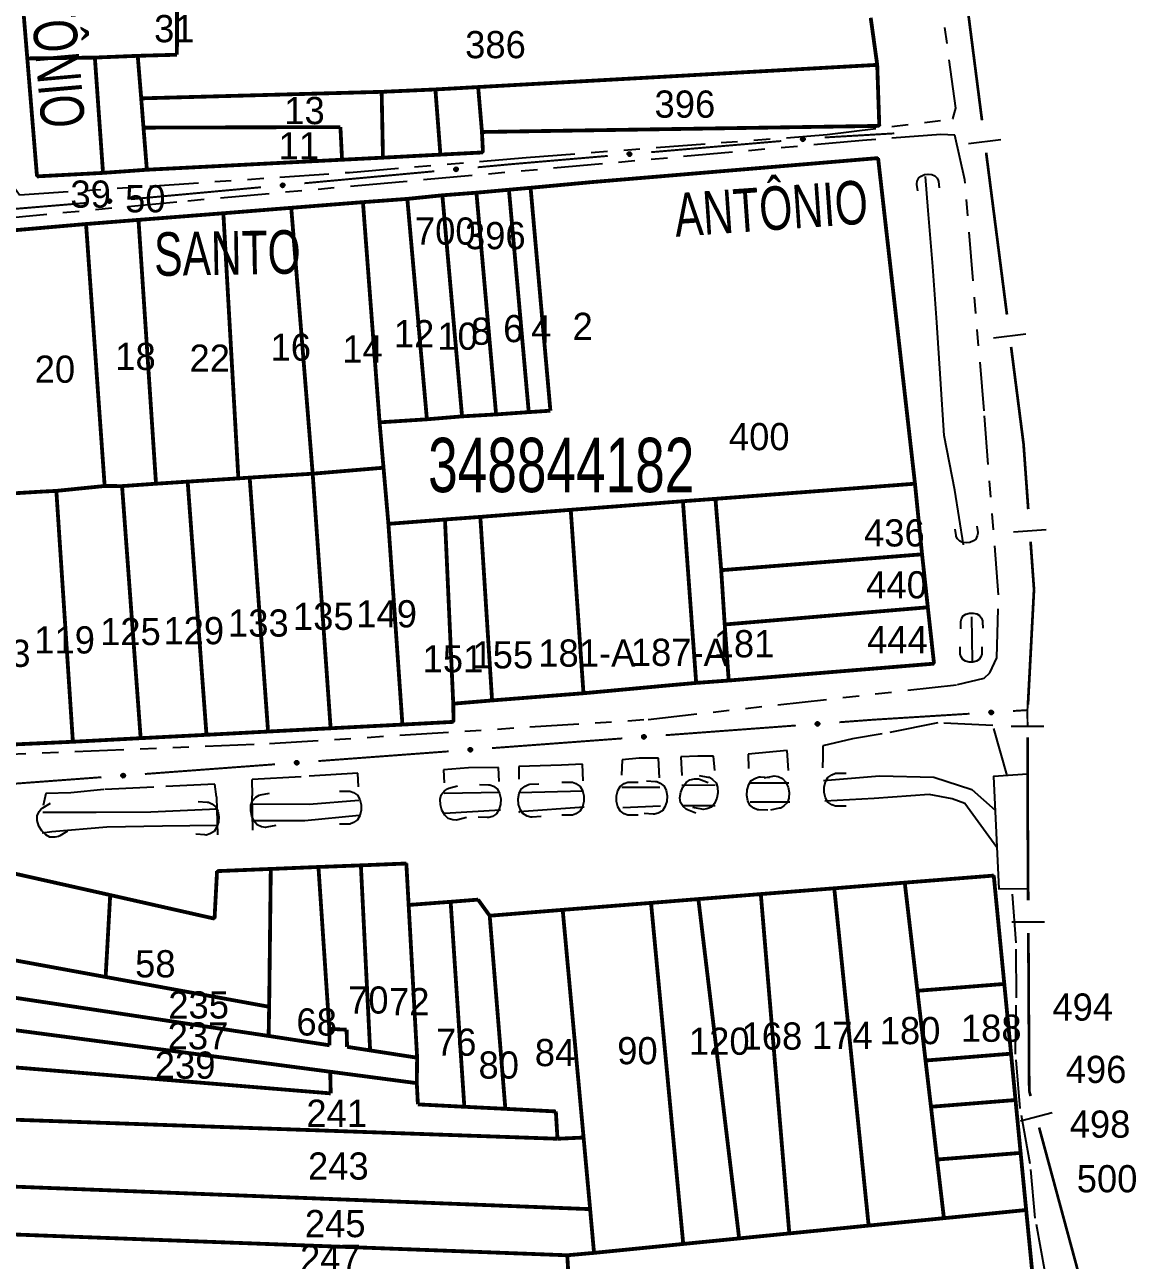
# Model space of a CAD drawing. Extents: x 202481 to 204056, y 4838981 to 4840330.
# Drawn here: x 203942.7 to 204045.8, y 4839398.9 to 4839512.5 of the extents above; entities that cross this region are included whole.
import ezdxf
from ezdxf.enums import TextEntityAlignment as Align

# ---------------------------------------------------------------- set-up
doc = ezdxf.new("R2010")
doc.units = 0
doc.header["$LTSCALE"] = 1.5
doc.header["$MEASUREMENT"] = 0
doc.linetypes.add('TRACO_05', pattern=[11, 7, -1, 0.5, -1, 0.5, -1])
doc.linetypes.add('TRACO_25', pattern=[8, 3, -1, 1, -1, 1, -1])
for name, color, linetype in [('CD_MALHA_LOTES', 7, 'CONTINUOUS'), ('CD_TXT_QUADRA', 7, 'CONTINUOUS'), ('HD-CURSO-PERENE', 170, 'CONTINUOUS'), ('HD-VALAS-DRENOS', 170, 'CONTINUOUS'), ('LM-LIM-SETORES-BAIRROS', 250, 'CONTINUOUS'), ('RU-QUADRA', 210, 'CONTINUOUS'), ('SV-BUEIRO-VALA', 7, 'CONTINUOUS'), ('SV-EIXO-RUA-N-PAV', 6, 'CONTINUOUS'), ('SV-EIXO-RUA-PAV', 20, 'CONTINUOUS'), ('SV-PONTE-BUEIRO', 251, 'CONTINUOUS'), ('SV-RUA-NAO-PAV', 7, 'CONTINUOUS'), ('SV-TXT-RUA-N-PAV', 7, 'CONTINUOUS'), ('Th_NmrPort', 1, 'CONTINUOUS')]:
    doc.layers.add(name, color=color, linetype=linetype)
doc.styles.add('ARIAL', font='ARIAL.SHX')

# ---------------------------------------------------------------- blocks, each defined once
blk = doc.blocks.new('COD119', base_point=(203350.85, 4840079.89))
at = {"layer": 'SV-PONTE-BUEIRO'}
blk.add_lwpolyline([(203349.34, 4840077.89), (203349.34, 4840078.723333), (203349.34, 4840078.848333), (203349.465833, 4840079.181667), (203349.7175, 4840079.556667), (203350.095, 4840079.765), (203350.598333, 4840079.89), (203351.101667, 4840079.89), (203351.605, 4840079.765), (203351.9825, 4840079.556667), (203352.234167, 4840079.181667), (203352.36, 4840078.848333), (203352.36, 4840078.723333), (203352.36, 4840077.89)], dxfattribs=at)
blk = doc.blocks.new('COD120', base_point=(204029.71, 4839453.89))
at = {"layer": 'SV-BUEIRO-VALA'}
blk.add_lwpolyline([(204028.71, 4839452.49), (204028.71, 4839453.073333), (204028.71, 4839453.160833), (204028.793333, 4839453.394167), (204028.96, 4839453.656667), (204029.21, 4839453.8025), (204029.543333, 4839453.89), (204029.876667, 4839453.89), (204030.21, 4839453.8025), (204030.46, 4839453.656667), (204030.626667, 4839453.394167), (204030.71, 4839453.160833), (204030.71, 4839453.073333), (204030.71, 4839452.49)], dxfattribs=at)

msp = doc.modelspace()

# ---------------------------------------------------------------- linework, layer by layer
at = {"layer": 'CD_MALHA_LOTES', "linetype": 'Continuous', "const_width": 0.35, "flags": 128}
for points in [[(203956.72, 4839509.72), (203956.74, 4839514.98)], [(203942.97, 4839509.38), (203942.56, 4839514.38)], [(204020.49, 4839513.12), (204021.09, 4839508.79)], [(203942.97, 4839509.38), (203949.18, 4839509.46)], [(203943.86, 4839498.54), (203942.97, 4839509.38)], [(203949.18, 4839509.46), (203953.12, 4839509.62)], [(203949.93, 4839498.86), (203949.18, 4839509.46)], [(203953.12, 4839509.62), (203956.72, 4839509.72)], [(203953.44, 4839505.71), (203953.12, 4839509.62)], [(203984.41, 4839506.75), (204021.09, 4839508.79)], [(204021.09, 4839508.79), (204021.28, 4839503.18)], [(203975.54, 4839506.31), (203980.48, 4839506.53)], [(203980.48, 4839506.53), (203984.41, 4839506.75)], [(203980.94, 4839500.54), (203980.48, 4839506.53)], [(203984.76, 4839502.62), (203984.41, 4839506.75)], [(203953.44, 4839505.71), (203975.54, 4839506.31)], [(203953.65, 4839503.02), (203953.44, 4839505.71)], [(203975.66, 4839500.26), (203975.54, 4839506.31)], [(203953.65, 4839503.02), (203971.75, 4839503.07)], [(203971.75, 4839503.07), (203971.9, 4839500.07)], [(204021.28, 4839503.18), (203984.76, 4839502.62)], [(203953.96, 4839499.15), (203953.65, 4839503.02)], [(203984.76, 4839502.62), (203984.85, 4839500.74)], [(203971.9, 4839500.07), (203953.96, 4839499.15)], [(203975.66, 4839500.26), (203971.9, 4839500.07)], [(203980.94, 4839500.54), (203975.66, 4839500.26)], [(203984.85, 4839500.74), (203980.94, 4839500.54)], [(203994.82, 4839498.01), (204021.17, 4839500.22)], [(204021.17, 4839500.22), (204024.56, 4839470.29)], [(203949.93, 4839498.86), (203943.86, 4839498.54)], [(203953.96, 4839499.15), (203949.93, 4839498.86)], [(203987.24, 4839497.31), (203989.23, 4839497.49)], [(203989.23, 4839497.49), (203994.82, 4839498.01)], [(203989.23, 4839497.49), (203991.05, 4839477)], [(203973.82, 4839496.17), (203977.9, 4839496.47)], [(203977.9, 4839496.47), (203981.12, 4839496.8)], [(203979.7, 4839476.21), (203977.9, 4839496.47)], [(203981.12, 4839496.8), (203984.25, 4839497.04)], [(203982.93, 4839476.48), (203981.12, 4839496.8)], [(203984.25, 4839497.04), (203987.24, 4839497.31)], [(203986.06, 4839476.66), (203984.25, 4839497.04)], [(203989.06, 4839476.87), (203987.24, 4839497.31)], [(203953.19, 4839494.54), (203960.99, 4839495.15)], [(203960.99, 4839495.15), (203967.23, 4839495.65)], [(203962.37, 4839470.78), (203960.99, 4839495.15)], [(203967.23, 4839495.65), (203973.82, 4839496.17)], [(203969.2, 4839471.21), (203967.23, 4839495.65)], [(203975.35, 4839475.93), (203973.82, 4839496.17)], [(203937.23, 4839493.19), (203948.37, 4839494.16)], [(203948.37, 4839494.16), (203953.19, 4839494.54)], [(203950.08, 4839470.08), (203948.37, 4839494.16)], [(203954.8, 4839470.29), (203953.19, 4839494.54)], [(203991.05, 4839477), (203989.06, 4839476.87)], [(203975.35, 4839475.93), (203979.7, 4839476.21)], [(203975.71, 4839471.76), (203975.35, 4839475.93)], [(203982.93, 4839476.48), (203979.7, 4839476.21)], [(203986.06, 4839476.66), (203982.93, 4839476.48)], [(203989.06, 4839476.87), (203986.06, 4839476.66)], [(203969.2, 4839471.21), (203975.71, 4839471.76)], [(203976.16, 4839466.6), (203975.71, 4839471.76)], [(203951.68, 4839470.07), (203954.8, 4839470.29)], [(203957.71, 4839470.48), (203954.8, 4839470.29)], [(203957.71, 4839470.48), (203962.37, 4839470.78)], [(203959.44, 4839447.21), (203957.71, 4839470.48)], [(203963.41, 4839470.85), (203962.37, 4839470.78)], [(203963.41, 4839470.85), (203969.2, 4839471.21)], [(203965.1, 4839447.51), (203963.41, 4839470.85)], [(203970.85, 4839447.81), (203969.2, 4839471.21)], [(204006.22, 4839468.9), (204024.56, 4839470.29)], [(204024.56, 4839470.29), (204025.21, 4839463.8)], [(203939.29, 4839469.26), (203944.43, 4839469.57)], [(203944.43, 4839469.57), (203945.64, 4839469.63)], [(203945.64, 4839469.63), (203950.08, 4839470.08)], [(203947.16, 4839446.57), (203945.64, 4839469.63)], [(203951.68, 4839470.07), (203950.08, 4839470.08)], [(203953.39, 4839446.9), (203951.68, 4839470.07)], [(203984.61, 4839467.24), (203992.92, 4839467.89)], [(203992.92, 4839467.89), (204000.41, 4839468.46), (204003.23, 4839468.68)], [(203994.09, 4839451.03), (203992.92, 4839467.89)], [(204003.23, 4839468.68), (204006.22, 4839468.9)], [(204004.45, 4839451.98), (204003.23, 4839468.68)], [(204006.75, 4839462.34), (204006.22, 4839468.9)], [(203976.16, 4839466.6), (203981.36, 4839467)], [(203981.36, 4839467), (203984.61, 4839467.24)], [(203982.12, 4839450.07), (203981.36, 4839467)], [(203985.69, 4839450.37), (203984.61, 4839467.24)], [(203977.45, 4839448.15), (203976.16, 4839466.6)], [(204006.75, 4839462.34), (204025.21, 4839463.8)], [(204025.21, 4839463.8), (204025.74, 4839458.93)], [(204007.07, 4839457.35), (204006.75, 4839462.34)], [(204007.07, 4839457.35), (204025.74, 4839458.93)], [(204025.74, 4839458.93), (204026.31, 4839453.75)], [(204007.44, 4839452.2), (204007.07, 4839457.35)], [(204026.31, 4839453.75), (204007.44, 4839452.2)], [(204004.45, 4839451.98), (204001.56, 4839451.72), (203994.09, 4839451.03)], [(204007.44, 4839452.2), (204004.45, 4839451.98)], [(203994.09, 4839451.03), (203985.69, 4839450.37)], [(203985.69, 4839450.37), (203982.12, 4839450.07)], [(203982.12, 4839450.07), (203982.15, 4839448.4)], [(203965.1, 4839447.51), (203959.44, 4839447.21)], [(203970.85, 4839447.81), (203965.1, 4839447.51)], [(203977.45, 4839448.15), (203970.85, 4839447.81)], [(203982.15, 4839448.4), (203977.45, 4839448.15)], [(203947.16, 4839446.57), (203941.19, 4839446.3)], [(203953.39, 4839446.9), (203947.16, 4839446.57)], [(203959.44, 4839447.21), (203953.39, 4839446.9)], [(203965.35, 4839434.88), (203969.73, 4839435.06)], [(203969.73, 4839435.06), (203973.63, 4839435.21)], [(203970.73, 4839420.18), (203969.73, 4839435.06)], [(203973.63, 4839435.21), (203977.81, 4839435.38)], [(203974.48, 4839418.2), (203973.63, 4839435.21)], [(203977.81, 4839435.38), (203978.02, 4839431.57)], [(203941.1, 4839434.61), (203950.59, 4839432.48)], [(203960.18, 4839430.31), (203960.41, 4839434.68)], [(203960.41, 4839434.68), (203965.35, 4839434.88)], [(203965.2, 4839422.21), (203965.35, 4839434.88)], [(204023.62, 4839433.62), (204031.8, 4839434.27)], [(204031.8, 4839434.27), (204032.77, 4839424.31)], [(204010.39, 4839432.57), (204017.14, 4839433.1)], [(204017.14, 4839433.1), (204023.62, 4839433.62)], [(204020.3, 4839402.1), (204017.14, 4839433.1)], [(204024.78, 4839423.68), (204023.62, 4839433.62)], [(203950.17, 4839424.95), (203950.59, 4839432.48)], [(203950.59, 4839432.48), (203960.18, 4839430.31)], [(203978.02, 4839431.57), (203981.88, 4839431.86)], [(203978.8, 4839417.53), (203978.02, 4839431.57)], [(203981.88, 4839431.86), (203984.4, 4839432.06)], [(203983.14, 4839413.02), (203981.88, 4839431.86)], [(203984.4, 4839432.06), (203985.47, 4839430.58)], [(203992.18, 4839431.12), (204000.3, 4839431.76)], [(204000.3, 4839431.76), (204004.65, 4839432.11)], [(204003.26, 4839400.41), (204000.3, 4839431.76)], [(204004.65, 4839432.11), (204010.39, 4839432.57)], [(204008.4, 4839400.92), (204004.65, 4839432.11)], [(204013.01, 4839401.38), (204010.39, 4839432.57)], [(203985.47, 4839430.58), (203992.18, 4839431.12)], [(203986.91, 4839412.83), (203985.47, 4839430.58)], [(203994.1, 4839410.19), (203992.18, 4839431.12)], [(203950.17, 4839424.95), (203939.76, 4839426.86)], [(203965.2, 4839422.21), (203950.17, 4839424.95)], [(204024.78, 4839423.68), (204032.77, 4839424.31)], [(204025.53, 4839417.27), (204024.78, 4839423.68)], [(204032.77, 4839424.31), (204033.39, 4839417.9)], [(203965.15, 4839419.53), (203939.17, 4839423.44)], [(203965.15, 4839419.53), (203965.2, 4839422.21)], [(203970.81, 4839416.24), (203938.66, 4839420.48)], [(203970.73, 4839420.18), (203970.75, 4839418.67)], [(203972.32, 4839420.1), (203970.73, 4839420.18)], [(203970.75, 4839418.67), (203965.15, 4839419.53)], [(203972.36, 4839418.53), (203972.32, 4839420.1)], [(203974.48, 4839418.2), (203972.36, 4839418.53)], [(203978.8, 4839417.53), (203974.48, 4839418.2)], [(204025.53, 4839417.27), (204033.39, 4839417.9)], [(204033.39, 4839417.9), (204033.8, 4839413.64)], [(203970.86, 4839414.25), (203938.05, 4839416.95)], [(203978.77, 4839415.19), (203978.8, 4839417.53)], [(204026.03, 4839413.02), (204025.53, 4839417.27)], [(203970.81, 4839416.24), (203970.86, 4839414.25)], [(203978.77, 4839415.19), (203970.81, 4839416.24)], [(203978.87, 4839413.24), (203978.77, 4839415.19)], [(204026.03, 4839413.02), (204033.8, 4839413.64)], [(204033.8, 4839413.64), (204034.27, 4839408.78)], [(203983.14, 4839413.02), (203978.87, 4839413.24)], [(203986.91, 4839412.83), (203983.14, 4839413.02)], [(203991.55, 4839412.59), (203986.91, 4839412.83)], [(203991.7, 4839410.08), (203991.55, 4839412.59)], [(204026.59, 4839408.17), (204026.03, 4839413.02)], [(203991.7, 4839410.08), (203937.2, 4839411.99)], [(203994.1, 4839410.19), (203991.7, 4839410.08)], [(203994.7, 4839403.61), (203994.1, 4839410.19)], [(204026.59, 4839408.17), (204034.27, 4839408.78)], [(204034.27, 4839408.78), (204034.78, 4839403.53)], [(204027.22, 4839402.78), (204026.59, 4839408.17)], [(203994.7, 4839403.61), (203936.15, 4839405.9)], [(203995.06, 4839399.59), (203994.7, 4839403.61)], [(204034.78, 4839403.53), (204027.22, 4839402.78)], [(204034.78, 4839403.53), (204035.57, 4839395.46)], [(204020.3, 4839402.1), (204013.01, 4839401.38)], [(204027.22, 4839402.78), (204020.3, 4839402.1)], [(203992.6, 4839399.37), (203935.39, 4839401.52)], [(204008.4, 4839400.92), (204003.26, 4839400.41)], [(204013.01, 4839401.38), (204008.4, 4839400.92)], [(203995.06, 4839399.59), (204003.26, 4839400.41)], [(203992.6, 4839399.37), (203995.06, 4839399.59)], [(203992.76, 4839396.66), (203992.6, 4839399.37)]]:
    msp.add_lwpolyline(points, dxfattribs=at)
at = {"layer": 'HD-CURSO-PERENE', "linetype": 'Continuous'}
for points in [[(204016.14, 4839443, 2.64), (204021.3, 4839443.43, 2.64), (204026.3, 4839443.32, 2.64), (204029.79, 4839442.19, 2.64), (204031.92, 4839440.29, 2.64)], [(203981.29, 4839441.85, 2.66), (203986.38, 4839441.94, 2.66), (203986.39, 4839441.94, 2.66)], [(203988.16, 4839441.9, 2.66), (203994.09, 4839442.05, 2.66)], [(203997.62, 4839442.41, 2.66), (204001.12, 4839442.39, 2.66)], [(204003.14, 4839442.59, 2.66), (204006.18, 4839442.62, 2.66)], [(204009.31, 4839442.79, 2.66), (204012.98, 4839442.78, 2.66)], [(203963.65, 4839440.85, 2.76), (203968.87, 4839440.83, 2.76), (203973.43, 4839441.19, 2.76)], [(204013.07, 4839441.02, 2.66), (204009.41, 4839441.02, 2.66)], [(204032.09, 4839436.84, 2.64), (204029.15, 4839440.89, 2.64), (204027.97, 4839441.31, 2.64), (204025.86, 4839441.72, 2.64), (204020.82, 4839441.34, 2.64), (204016.27, 4839441.12, 2.64)], [(203944.4, 4839440.1, 2.76), (203949.31, 4839440.09, 2.76), (203954.32, 4839440.14, 2.76), (203960.38, 4839440.4, 2.76), (203960.22, 4839440.37, 2.76)], [(203973.47, 4839439.79, 2.76), (203968.47, 4839439.29, 2.76), (203963.69, 4839439.3, 2.76)], [(203986.45, 4839440.27, 2.66), (203981.32, 4839439.98, 2.66), (203981.3, 4839439.98, 2.66)], [(203994.16, 4839440.56, 2.66), (203988.18, 4839440.12, 2.66), (203988.25, 4839440.1, 2.66)], [(204001.18, 4839440.64, 2.66), (203997.7, 4839440.5, 2.66)], [(204006.2, 4839440.68, 2.66), (204003.18, 4839440.68, 2.66)], [(203960.43, 4839438.86, 2.76), (203955.4, 4839438.8, 2.76), (203950.29, 4839438.73, 2.76), (203945.22, 4839438.29, 2.76), (203944.34, 4839438.16, 2.76)]]:
    msp.add_polyline3d(points, dxfattribs=at)
at = {"layer": 'HD-VALAS-DRENOS', "linetype": 'TRACO_05'}
for points in [[(204029.02, 4839464.66, 4.22), (204028.23, 4839469.71, 4.22), (204027.23, 4839474.73, 4.22), (204026.91, 4839479.94, 4.52), (204026.57, 4839485.12, 4.67), (204026.2, 4839490.26, 4.97), (204025.77, 4839495.39, 5.27), (204025.53, 4839498.52, 5.34)], [(204029.85, 4839454.02, 4.21), (204029.78, 4839458.04, 4.21)]]:
    msp.add_polyline3d(points, dxfattribs=at)
at = {"layer": 'LM-LIM-SETORES-BAIRROS', "const_width": 0.25}
for points in [[(204030.719282, 4839503.692592), (204028.808726, 4839518.57042)], [(204033.011949, 4839485.839198), (204031.101393, 4839500.717026)], [(204034.54, 4839473.94), (204033.39406, 4839482.863632)], [(204034.540221, 4839473.936918), (204034.54, 4839473.94)], [(204034.96993, 4839467.952325), (204034.540221, 4839473.936918)], [(204035.5, 4839460.57), (204035.184785, 4839464.960029)], [(204034.944921, 4839449.985876), (204035.468646, 4839459.972152)], [(204035.468646, 4839459.972152), (204035.5, 4839460.57)], [(204034.91, 4839442.12), (204034.91, 4839446.986791)], [(204034.910723, 4839441.986793), (204034.91, 4839442.12)], [(204034.964991, 4839431.98694), (204034.910723, 4839441.986793)], [(204035.06, 4839414.48), (204034.981272, 4839428.986984)], [(204035.188676, 4839414.004294), (204035.06, 4839414.48)], [(204039.888691, 4839396.628741), (204035.972012, 4839411.108369)]]:
    msp.add_lwpolyline(points, dxfattribs=at)
at = {"layer": 'LM-LIM-SETORES-BAIRROS'}
for points in [[(204032.461805, 4839501.899937), (204029.48624, 4839501.517825)], [(204034.754472, 4839484.046543), (204031.778907, 4839483.664431)], [(204036.609315, 4839466.064888), (204033.617018, 4839465.850033)], [(204036.41, 4839447.986791), (204033.41, 4839447.986791)], [(204036.475823, 4839429.99511), (204033.475867, 4839429.97883)], [(204037.158863, 4839412.465345), (204034.262938, 4839411.682009)]]:
    msp.add_lwpolyline(points, dxfattribs=at)
at = {"layer": 'RU-QUADRA', "linetype": 'Continuous', "const_width": 0.18, "flags": 128}
for points in [[(204020.49, 4839513.12), (204021.09, 4839508.79), (204021.28, 4839503.18), (203984.76, 4839502.62), (203984.85, 4839500.74), (203980.94, 4839500.54), (203975.66, 4839500.26), (203971.9, 4839500.07), (203953.96, 4839499.15), (203949.93, 4839498.86), (203943.86, 4839498.54), (203942.97, 4839509.38), (203942.56, 4839514.38)], [(203941.19, 4839446.3), (203947.16, 4839446.57), (203953.39, 4839446.9), (203959.44, 4839447.21), (203965.1, 4839447.51), (203970.85, 4839447.81), (203977.45, 4839448.15), (203982.15, 4839448.4), (203982.12, 4839450.07), (203985.69, 4839450.37), (203994.09, 4839451.03), (204001.56, 4839451.72), (204004.45, 4839451.98), (204007.44, 4839452.2), (204026.31, 4839453.75), (204025.74, 4839458.93), (204025.21, 4839463.8), (204024.56, 4839470.29), (204021.17, 4839500.22), (203994.82, 4839498.01), (203989.23, 4839497.49), (203987.24, 4839497.31), (203984.25, 4839497.04), (203981.12, 4839496.8), (203977.9, 4839496.47), (203973.82, 4839496.17), (203967.23, 4839495.65), (203960.99, 4839495.15), (203953.19, 4839494.54), (203948.37, 4839494.16), (203937.23, 4839493.19)], [(204035.57, 4839395.46), (204034.78, 4839403.53), (204034.27, 4839408.78), (204033.8, 4839413.64), (204033.39, 4839417.9), (204032.77, 4839424.31), (204031.8, 4839434.27), (204023.62, 4839433.62), (204017.14, 4839433.1), (204010.39, 4839432.57), (204004.65, 4839432.11), (204000.3, 4839431.76), (203992.18, 4839431.12), (203985.47, 4839430.57), (203984.4, 4839432.06), (203981.88, 4839431.86), (203978.02, 4839431.57), (203977.81, 4839435.38), (203973.63, 4839435.21), (203969.73, 4839435.06), (203965.35, 4839434.88), (203960.41, 4839434.68), (203960.18, 4839430.31), (203950.59, 4839432.48), (203941.1, 4839434.61)]]:
    msp.add_lwpolyline(points, dxfattribs=at)
at = {"layer": 'SV-EIXO-RUA-N-PAV'}
for points in [[(204014.106258, 4839502.05529), (204014.137228, 4839502.093144), (204014.171586, 4839502.119344), (204014.206532, 4839502.132949), (204014.240547, 4839502.136918), (204014.275803, 4839502.13706), (204014.311381, 4839502.129361), (204014.348975, 4839502.112069), (204014.387166, 4839502.081268), (204014.411692, 4839502.044308), (204014.426863, 4839502.010761), (204014.433045, 4839501.97553), (204014.432609, 4839501.941278), (204014.423389, 4839501.904586), (204014.405493, 4839501.866659), (204014.373592, 4839501.829007), (204014.339732, 4839501.803552), (204014.305586, 4839501.79128), (204014.270128, 4839501.78529), (204014.234132, 4839501.785577), (204014.199252, 4839501.793336), (204014.161097, 4839501.811423), (204014.124352, 4839501.843401), (204014.098578, 4839501.876882), (204014.08583, 4839501.910848), (204014.080719, 4839501.945889), (204014.080146, 4839501.98125), (204014.086397, 4839502.017335), (204014.106258, 4839502.05529)], [(203998.164725, 4839500.688711), (203998.195695, 4839500.726565), (203998.230053, 4839500.752765), (203998.264999, 4839500.76637), (203998.299014, 4839500.770339), (203998.334271, 4839500.770481), (203998.369849, 4839500.762782), (203998.407443, 4839500.74549), (203998.445633, 4839500.714689), (203998.47016, 4839500.677729), (203998.48533, 4839500.644182), (203998.491512, 4839500.608951), (203998.491076, 4839500.574699), (203998.481856, 4839500.538007), (203998.46396, 4839500.50008), (203998.432059, 4839500.462428), (203998.3982, 4839500.436973), (203998.364053, 4839500.424701), (203998.328595, 4839500.418711), (203998.292599, 4839500.418998), (203998.257719, 4839500.426757), (203998.219565, 4839500.444844), (203998.182819, 4839500.476822), (203998.157045, 4839500.510303), (203998.144298, 4839500.544269), (203998.139186, 4839500.57931), (203998.138614, 4839500.61467), (203998.144865, 4839500.650756), (203998.164725, 4839500.688711)], [(203982.225491, 4839499.28845), (203982.256222, 4839499.326498), (203982.290414, 4839499.352914), (203982.325273, 4839499.366739), (203982.359263, 4839499.370923), (203982.394518, 4839499.371287), (203982.430143, 4839499.363812), (203982.467846, 4839499.346757), (203982.506229, 4839499.316197), (203982.530988, 4839499.279392), (203982.54637, 4839499.245942), (203982.552773, 4839499.21075), (203982.552553, 4839499.176496), (203982.543565, 4839499.139747), (203982.525908, 4839499.101708), (203982.494245, 4839499.063855), (203982.460547, 4839499.038188), (203982.426478, 4839499.025701), (203982.391059, 4839499.019488), (203982.355062, 4839499.019547), (203982.320133, 4839499.027087), (203982.281866, 4839499.044933), (203982.244919, 4839499.076679), (203982.218935, 4839499.109997), (203982.205974, 4839499.143882), (203982.200641, 4839499.17889), (203982.199846, 4839499.214246), (203982.20587, 4839499.250371), (203982.225491, 4839499.28845)], [(203966.292885, 4839497.821451), (203966.323616, 4839497.859499), (203966.357808, 4839497.885915), (203966.392668, 4839497.899739), (203966.426657, 4839497.903923), (203966.461912, 4839497.904287), (203966.497538, 4839497.896812), (203966.53524, 4839497.879757), (203966.573624, 4839497.849198), (203966.598383, 4839497.812393), (203966.613764, 4839497.778942), (203966.620168, 4839497.743751), (203966.619948, 4839497.709497), (203966.610959, 4839497.672748), (203966.593303, 4839497.634709), (203966.56164, 4839497.596856), (203966.527941, 4839497.571188), (203966.493873, 4839497.558702), (203966.458453, 4839497.552488), (203966.422456, 4839497.552548), (203966.387528, 4839497.560087), (203966.34926, 4839497.577934), (203966.312314, 4839497.60968), (203966.28633, 4839497.642998), (203966.273368, 4839497.676882), (203966.268036, 4839497.711891), (203966.267241, 4839497.747247), (203966.273264, 4839497.783371), (203966.292885, 4839497.821451)], [(203950.359618, 4839496.372931), (203950.390678, 4839496.410711), (203950.425098, 4839496.43683), (203950.460076, 4839496.450351), (203950.4941, 4839496.45424), (203950.529357, 4839496.454298), (203950.564916, 4839496.446515), (203950.60247, 4839496.429133), (203950.640587, 4839496.398242), (203950.665025, 4839496.361224), (203950.680116, 4839496.327641), (203950.686214, 4839496.292395), (203950.685697, 4839496.258144), (203950.67639, 4839496.221475), (203950.658404, 4839496.18359), (203950.626414, 4839496.146014), (203950.592494, 4839496.120639), (203950.558318, 4839496.108449), (203950.522846, 4839496.102543), (203950.486851, 4839496.102915), (203950.451989, 4839496.110757), (203950.413878, 4839496.128935), (203950.377209, 4839496.161), (203950.351514, 4839496.194542), (203950.338847, 4839496.228538), (203950.333819, 4839496.263591), (203950.333331, 4839496.298953), (203950.339667, 4839496.335024), (203950.359618, 4839496.372931)]]:
    msp.add_lwpolyline(points, close=True, dxfattribs=at)
for points in [[(204014.086397, 4839502.017335), (204014.387166, 4839502.081268)], [(204014.097319, 4839502.034593), (204014.36472, 4839502.094493)], [(204014.106258, 4839502.05529), (204014.348975, 4839502.112069)], [(204014.123965, 4839502.075224), (204014.322846, 4839502.119663)], [(204014.137228, 4839502.093144), (204014.311381, 4839502.129361)], [(204014.156749, 4839502.108164), (204014.284856, 4839502.131472)], [(204014.171586, 4839502.119344), (204014.275803, 4839502.13706)], [(204014.080146, 4839501.98125), (204014.411692, 4839502.044308)], [(204014.080719, 4839501.945889), (204014.426863, 4839502.010761)], [(204014.084113, 4839501.964984), (204014.414169, 4839502.028886)], [(204014.08583, 4839501.910848), (204014.433045, 4839501.97553)], [(204014.0859, 4839501.92816), (204014.428425, 4839501.990392)], [(204014.087997, 4839501.999556), (204014.394824, 4839502.062835)], [(204014.095728, 4839501.893395), (204014.429862, 4839501.957646)], [(204014.098578, 4839501.876882), (204014.432609, 4839501.941278)], [(204014.113713, 4839501.859329), (204014.423376, 4839501.921483)], [(204014.124352, 4839501.843401), (204014.423389, 4839501.904586)], [(204014.14642, 4839501.829264), (204014.411451, 4839501.884853)], [(204014.161097, 4839501.811423), (204014.405493, 4839501.866659)], [(204014.185458, 4839501.80522), (204014.381853, 4839501.846708)], [(204014.199252, 4839501.793336), (204014.373592, 4839501.829007)], [(204014.220962, 4839501.79046), (204014.350312, 4839501.815244)], [(204014.234132, 4839501.785577), (204014.339732, 4839501.803552)], [(203998.138614, 4839500.61467), (203998.47016, 4839500.677729)], [(203998.139186, 4839500.57931), (203998.48533, 4839500.644182)], [(203998.14258, 4839500.598405), (203998.472636, 4839500.662307)], [(203998.144298, 4839500.544269), (203998.491512, 4839500.608951)], [(203998.144367, 4839500.561581), (203998.486892, 4839500.623813)], [(203998.144865, 4839500.650756), (203998.445633, 4839500.714689)], [(203998.146464, 4839500.632976), (203998.453292, 4839500.696256)], [(203998.154195, 4839500.526816), (203998.48833, 4839500.591067)], [(203998.155786, 4839500.668014), (203998.423187, 4839500.727914)], [(203998.157045, 4839500.510303), (203998.491076, 4839500.574699)], [(203998.164725, 4839500.688711), (203998.407443, 4839500.74549)], [(203998.17218, 4839500.49275), (203998.481843, 4839500.554904)], [(203998.182433, 4839500.708645), (203998.381313, 4839500.753084)], [(203998.182819, 4839500.476822), (203998.481856, 4839500.538007)], [(203998.195695, 4839500.726565), (203998.369849, 4839500.762782)], [(203998.204887, 4839500.462685), (203998.469919, 4839500.518274)], [(203998.215217, 4839500.741585), (203998.343324, 4839500.764892)], [(203998.219565, 4839500.444844), (203998.46396, 4839500.50008)], [(203998.230053, 4839500.752765), (203998.334271, 4839500.770481)], [(203998.243925, 4839500.438641), (203998.44032, 4839500.480129)], [(203998.257719, 4839500.426757), (203998.432059, 4839500.462428)], [(203998.279429, 4839500.423881), (203998.408779, 4839500.448665)], [(203998.292599, 4839500.418998), (203998.3982, 4839500.436973)], [(203982.199846, 4839499.214246), (203982.530988, 4839499.279392)], [(203982.200641, 4839499.17889), (203982.54637, 4839499.245942)], [(203982.203915, 4839499.198006), (203982.533562, 4839499.263986)], [(203982.20587, 4839499.250371), (203982.506229, 4839499.316197)], [(203982.205934, 4839499.161194), (203982.54806, 4839499.225583)], [(203982.205974, 4839499.143882), (203982.552773, 4839499.21075)], [(203982.207581, 4839499.232601), (203982.514004, 4839499.297813)], [(203982.215981, 4839499.126492), (203982.549704, 4839499.192847)], [(203982.216682, 4839499.267697), (203982.4837, 4839499.32928)], [(203982.218935, 4839499.109997), (203982.552553, 4839499.176496)], [(203982.225491, 4839499.28845), (203982.467846, 4839499.346757)], [(203982.23418, 4839499.09254), (203982.543445, 4839499.156643)], [(203982.243072, 4839499.308495), (203982.441669, 4839499.354186)], [(203982.244919, 4839499.076679), (203982.543565, 4839499.139747)], [(203982.256222, 4839499.326498), (203982.430143, 4839499.363812)], [(203982.267076, 4839499.062682), (203982.531752, 4839499.119939)], [(203982.275648, 4839499.341641), (203982.403606, 4839499.365755)], [(203982.281866, 4839499.044933), (203982.525908, 4839499.101708)], [(203982.290414, 4839499.352914), (203982.394518, 4839499.371287)], [(203982.306265, 4839499.038884), (203982.502394, 4839499.081608)], [(203982.320133, 4839499.027087), (203982.494245, 4839499.063855)], [(203982.341861, 4839499.024348), (203982.471052, 4839499.049946)], [(203982.355062, 4839499.019547), (203982.460547, 4839499.038188)], [(203966.267241, 4839497.747247), (203966.598383, 4839497.812393)], [(203966.268036, 4839497.711891), (203966.613764, 4839497.778942)], [(203966.27131, 4839497.731007), (203966.600956, 4839497.796987)], [(203966.273264, 4839497.783371), (203966.573624, 4839497.849198)], [(203966.273329, 4839497.694195), (203966.615455, 4839497.758584)], [(203966.273368, 4839497.676882), (203966.620168, 4839497.743751)], [(203966.274976, 4839497.765602), (203966.581398, 4839497.830814)], [(203966.283375, 4839497.659493), (203966.617099, 4839497.725848)], [(203966.284077, 4839497.800697), (203966.551095, 4839497.862281)], [(203966.28633, 4839497.642998), (203966.619948, 4839497.709497)], [(203966.292885, 4839497.821451), (203966.53524, 4839497.879757)], [(203966.301575, 4839497.625541), (203966.61084, 4839497.689644)], [(203966.310467, 4839497.841496), (203966.509063, 4839497.887187)], [(203966.312314, 4839497.60968), (203966.610959, 4839497.672748)], [(203966.323616, 4839497.859499), (203966.497538, 4839497.896812)], [(203966.33447, 4839497.595682), (203966.599146, 4839497.65294)], [(203966.343043, 4839497.874641), (203966.471, 4839497.898756)], [(203966.34926, 4839497.577934), (203966.593303, 4839497.634709)], [(203966.357808, 4839497.885915), (203966.461912, 4839497.904287)], [(203966.37366, 4839497.571885), (203966.569789, 4839497.614609)], [(203966.387528, 4839497.560087), (203966.56164, 4839497.596856)], [(203966.409255, 4839497.557349), (203966.538447, 4839497.582947)], [(203966.422456, 4839497.552548), (203966.527941, 4839497.571188)], [(203950.35063, 4839496.352255), (203950.618172, 4839496.41152)], [(203950.359618, 4839496.372931), (203950.60247, 4839496.429133)], [(203950.377373, 4839496.392823), (203950.576358, 4839496.43679)], [(203950.390678, 4839496.410711), (203950.564916, 4839496.446515)], [(203950.410235, 4839496.425685), (203950.538397, 4839496.448688)], [(203950.425098, 4839496.43683), (203950.529357, 4839496.454298)], [(203950.333331, 4839496.298953), (203950.665025, 4839496.361224)], [(203950.333819, 4839496.263591), (203950.680116, 4839496.327641)], [(203950.337258, 4839496.282678), (203950.667465, 4839496.345796)], [(203950.338847, 4839496.228538), (203950.686214, 4839496.292395)], [(203950.338958, 4839496.24585), (203950.68163, 4839496.307268)], [(203950.339667, 4839496.335024), (203950.640587, 4839496.398242)], [(203950.341224, 4839496.31724), (203950.648201, 4839496.379791)], [(203950.348703, 4839496.211062), (203950.68299, 4839496.274519)], [(203950.351514, 4839496.194542), (203950.685697, 4839496.258144)], [(203950.366607, 4839496.176953), (203950.676417, 4839496.238371)], [(203950.377209, 4839496.161), (203950.67639, 4839496.221475)], [(203950.399243, 4839496.146811), (203950.664406, 4839496.20177)], [(203950.413878, 4839496.128935), (203950.658404, 4839496.18359)], [(203950.438224, 4839496.122674), (203950.634717, 4839496.163695)], [(203950.451989, 4839496.110757), (203950.626414, 4839496.146014)], [(203950.473692, 4839496.107829), (203950.603101, 4839496.132306)], [(203950.486851, 4839496.102915), (203950.592494, 4839496.120639)]]:
    msp.add_lwpolyline(points, dxfattribs=at)
at = {"layer": 'SV-EIXO-RUA-N-PAV', "const_width": 0.18}
for points in [[(204016.252393, 4839502.116417), (204022.242189, 4839502.466188)], [(204022.242189, 4839502.466188), (204022.65, 4839502.49)], [(204000.309975, 4839500.762127), (204012.266124, 4839501.787062)], [(203987.57, 4839499.67), (203996.324591, 4839500.420483)], [(203968.437629, 4839497.908383), (203980.387083, 4839499.008632)], [(203984.370235, 4839499.375382), (203987.357598, 4839499.650444)], [(203987.357598, 4839499.650444), (203987.57, 4839499.67)], [(203952.505024, 4839496.441383), (203964.454478, 4839497.541633)], [(203937.97, 4839495.23), (203948.518852, 4839496.109072)], [(204034.971244, 4839450.487796), (204034.890889, 4839449.491029)], [(204034.890889, 4839449.491029), (204034.89, 4839449.48)], [(204034.89, 4839449.48), (204034.902535, 4839448.491145)], [(204034.902535, 4839448.491145), (204034.91, 4839447.90227)]]:
    msp.add_lwpolyline(points, dxfattribs=at)
at = {"layer": 'SV-EIXO-RUA-PAV', "const_width": 0.18}
for points in [[(204020.77, 4839448.6), (204029.573026, 4839449.148631)], [(204033.56528, 4839449.397441), (204034.563343, 4839449.459643)], [(204034.563343, 4839449.459643), (204034.89, 4839449.48)], [(204034.89, 4839449.48), (204034.918483, 4839449.48176)], [(204001.643115, 4839447.174996), (204013.609949, 4839448.066558)], [(204017.598894, 4839448.363745), (204020.590602, 4839448.586636)], [(204020.590602, 4839448.586636), (204020.77, 4839448.6)], [(203985.687336, 4839445.986247), (203997.65417, 4839446.877809)], [(203969.731558, 4839444.797498), (203981.698392, 4839445.68906)], [(203953.775779, 4839443.608749), (203965.742613, 4839444.500311)], [(203937.82, 4839442.42), (203949.786834, 4839443.311562)]]:
    msp.add_lwpolyline(points, dxfattribs=at)
at = {"layer": 'SV-EIXO-RUA-PAV'}
for points in [[(204031.418903, 4839449.373966), (204031.450746, 4839449.411089), (204031.485704, 4839449.436483), (204031.520957, 4839449.44927), (204031.555055, 4839449.452447), (204031.590306, 4839449.451769), (204031.625694, 4839449.443243), (204031.662876, 4839449.425081), (204031.700339, 4839449.3934), (204031.723999, 4839449.355879), (204031.738385, 4839449.321988), (204031.743745, 4839449.286623), (204031.742512, 4839449.25239), (204031.732441, 4839449.215923), (204031.713667, 4839449.178423), (204031.680899, 4839449.141523), (204031.646456, 4839449.116863), (204031.612033, 4839449.105389), (204031.576446, 4839449.100226), (204031.540466, 4839449.10135), (204031.505776, 4839449.109919), (204031.468053, 4839449.128889), (204031.432061, 4839449.161714), (204031.407073, 4839449.195785), (204031.39512, 4839449.230038), (204031.390825, 4839449.265189), (204031.391076, 4839449.300553), (204031.398164, 4839449.336484), (204031.418903, 4839449.373966)], [(204015.452959, 4839448.314253), (204015.48435, 4839448.351759), (204015.518997, 4839448.377574), (204015.554093, 4839448.390788), (204015.58815, 4839448.394379), (204015.623406, 4839448.394127), (204015.658896, 4839448.386032), (204015.696295, 4839448.368321), (204015.734139, 4839448.337097), (204015.758252, 4839448.299865), (204015.773048, 4839448.266152), (204015.778836, 4839448.230854), (204015.778018, 4839448.196609), (204015.76839, 4839448.160022), (204015.750072, 4839448.122297), (204015.717754, 4839448.085003), (204015.683612, 4839448.059927), (204015.649331, 4839448.048037), (204015.613809, 4839448.042442), (204015.577818, 4839448.04313), (204015.543027, 4839448.051278), (204015.505076, 4839448.069789), (204015.46869, 4839448.102176), (204015.443291, 4839448.135942), (204015.430923, 4839448.170047), (204015.426202, 4839448.205143), (204015.426024, 4839448.240508), (204015.432677, 4839448.276522), (204015.452959, 4839448.314253)], [(203999.497181, 4839447.125504), (203999.528571, 4839447.16301), (203999.563219, 4839447.188825), (203999.598314, 4839447.202039), (203999.632371, 4839447.20563), (203999.667627, 4839447.205378), (203999.703117, 4839447.197283), (203999.740516, 4839447.179572), (203999.778361, 4839447.148348), (203999.802473, 4839447.111116), (203999.817269, 4839447.077402), (203999.823058, 4839447.042105), (203999.82224, 4839447.00786), (203999.812611, 4839446.971273), (203999.794294, 4839446.933548), (203999.761975, 4839446.896254), (203999.727834, 4839446.871178), (203999.693552, 4839446.859288), (203999.65803, 4839446.853693), (203999.622039, 4839446.854381), (203999.587248, 4839446.862529), (203999.549298, 4839446.88104), (203999.512911, 4839446.913426), (203999.487512, 4839446.947193), (203999.475144, 4839446.981298), (203999.470423, 4839447.016394), (203999.470245, 4839447.051759), (203999.476898, 4839447.087773), (203999.497181, 4839447.125504)], [(203983.541402, 4839445.936755), (203983.572792, 4839445.974261), (203983.60744, 4839446.000076), (203983.642535, 4839446.01329), (203983.676592, 4839446.016881), (203983.711849, 4839446.016629), (203983.747338, 4839446.008534), (203983.784737, 4839445.990823), (203983.822582, 4839445.959599), (203983.846695, 4839445.922367), (203983.86149, 4839445.888653), (203983.867279, 4839445.853356), (203983.866461, 4839445.819111), (203983.856833, 4839445.782524), (203983.838515, 4839445.744799), (203983.806196, 4839445.707505), (203983.772055, 4839445.682429), (203983.737774, 4839445.670539), (203983.702251, 4839445.664944), (203983.666261, 4839445.665632), (203983.631469, 4839445.67378), (203983.593519, 4839445.692291), (203983.557132, 4839445.724677), (203983.531733, 4839445.758444), (203983.519365, 4839445.792549), (203983.514644, 4839445.827645), (203983.514466, 4839445.86301), (203983.521119, 4839445.899024), (203983.541402, 4839445.936755)], [(203967.585623, 4839444.748006), (203967.617013, 4839444.785512), (203967.651661, 4839444.811327), (203967.686756, 4839444.824541), (203967.720814, 4839444.828131), (203967.75607, 4839444.82788), (203967.791559, 4839444.819785), (203967.828959, 4839444.802074), (203967.866803, 4839444.77085), (203967.890916, 4839444.733618), (203967.905712, 4839444.699904), (203967.9115, 4839444.664607), (203967.910682, 4839444.630361), (203967.901054, 4839444.593775), (203967.882736, 4839444.55605), (203967.850418, 4839444.518756), (203967.816276, 4839444.49368), (203967.781995, 4839444.48179), (203967.746472, 4839444.476195), (203967.710482, 4839444.476883), (203967.67569, 4839444.485031), (203967.63774, 4839444.503542), (203967.601353, 4839444.535928), (203967.575954, 4839444.569695), (203967.563586, 4839444.6038), (203967.558866, 4839444.638896), (203967.558688, 4839444.674261), (203967.56534, 4839444.710275), (203967.585623, 4839444.748006)], [(203951.629844, 4839443.559257), (203951.661235, 4839443.596763), (203951.695882, 4839443.622578), (203951.730978, 4839443.635792), (203951.765035, 4839443.639382), (203951.800291, 4839443.639131), (203951.835781, 4839443.631035), (203951.87318, 4839443.613325), (203951.911024, 4839443.582101), (203951.935137, 4839443.544869), (203951.949933, 4839443.511155), (203951.955721, 4839443.475858), (203951.954903, 4839443.441612), (203951.945275, 4839443.405026), (203951.926957, 4839443.367301), (203951.894639, 4839443.330006), (203951.860497, 4839443.304931), (203951.826216, 4839443.293041), (203951.790694, 4839443.287446), (203951.754703, 4839443.288134), (203951.719912, 4839443.296282), (203951.681961, 4839443.314793), (203951.645575, 4839443.347179), (203951.620176, 4839443.380946), (203951.607807, 4839443.415051), (203951.603087, 4839443.450147), (203951.602909, 4839443.485512), (203951.609562, 4839443.521525), (203951.629844, 4839443.559257)]]:
    msp.add_lwpolyline(points, close=True, dxfattribs=at)
for points in [[(204031.390825, 4839449.265189), (204031.738385, 4839449.321988)], [(204031.391076, 4839449.300553), (204031.723999, 4839449.355879)], [(204031.394662, 4839449.2842), (204031.726116, 4839449.340404)], [(204031.39512, 4839449.230038), (204031.743745, 4839449.286623)], [(204031.395592, 4839449.247345), (204031.739473, 4839449.301588)], [(204031.398164, 4839449.336484), (204031.700339, 4839449.3934)], [(204031.39935, 4839449.318672), (204031.707567, 4839449.374794)], [(204031.404608, 4839449.21236), (204031.740148, 4839449.268818)], [(204031.407073, 4839449.195785), (204031.742512, 4839449.25239)], [(204031.409485, 4839449.353483), (204031.678207, 4839449.407144)], [(204031.418903, 4839449.373966), (204031.662876, 4839449.425081)], [(204031.421796, 4839449.177885), (204031.732821, 4839449.232815)], [(204031.432061, 4839449.161714), (204031.732441, 4839449.215923)], [(204031.43707, 4839449.393482), (204031.63693, 4839449.433282)], [(204031.450746, 4839449.411089), (204031.625694, 4839449.443243)], [(204031.453794, 4839449.147067), (204031.720047, 4839449.196473)], [(204031.468053, 4839449.128889), (204031.713667, 4839449.178423)], [(204031.470611, 4839449.425651), (204031.599226, 4839449.445971)], [(204031.485704, 4839449.436483), (204031.590306, 4839449.451769)], [(204031.492262, 4839449.122121), (204031.689569, 4839449.159027)], [(204031.505776, 4839449.109919), (204031.680899, 4839449.141523)], [(204031.527413, 4839449.106539), (204031.657305, 4839449.128306)], [(204031.540466, 4839449.10135), (204031.646456, 4839449.116863)], [(204015.426024, 4839448.240508), (204015.758252, 4839448.299865)], [(204015.426202, 4839448.205143), (204015.773048, 4839448.266152)], [(204015.429809, 4839448.2242), (204015.760557, 4839448.284417)], [(204015.430923, 4839448.170047), (204015.778836, 4839448.230854)], [(204015.431185, 4839448.187358), (204015.774383, 4839448.245766)], [(204015.432677, 4839448.276522), (204015.734139, 4839448.337097)], [(204015.434078, 4839448.258725), (204015.741592, 4839448.31858)], [(204015.440625, 4839448.152485), (204015.775455, 4839448.213007)], [(204015.443291, 4839448.135942), (204015.778018, 4839448.196609)], [(204015.44379, 4839448.293656), (204015.711842, 4839448.350571)], [(204015.452959, 4839448.314253), (204015.696295, 4839448.368321)], [(204015.458229, 4839448.118221), (204015.768566, 4839448.176918)], [(204015.46869, 4839448.102176), (204015.76839, 4839448.160022)], [(204015.470888, 4839448.333988), (204015.670252, 4839448.376207)], [(204015.48435, 4839448.351759), (204015.658896, 4839448.386032)], [(204015.490598, 4839448.087793), (204015.756233, 4839448.140423)], [(204015.504037, 4839448.36656), (204015.632396, 4839448.388438)], [(204015.505076, 4839448.069789), (204015.750072, 4839448.122297)], [(204015.518997, 4839448.377574), (204015.623406, 4839448.394127)], [(204015.529366, 4839448.063316), (204015.726211, 4839448.10261)], [(204015.543027, 4839448.051278), (204015.717754, 4839448.085003)], [(204015.564703, 4839448.04816), (204015.694321, 4839448.0715)], [(204015.577818, 4839448.04313), (204015.683612, 4839448.059927)], [(203999.470245, 4839447.051759), (203999.802473, 4839447.111116)], [(203999.470423, 4839447.016394), (203999.817269, 4839447.077402)], [(203999.47403, 4839447.035451), (203999.804778, 4839447.095668)], [(203999.475144, 4839446.981298), (203999.823058, 4839447.042105)], [(203999.475406, 4839446.998609), (203999.818604, 4839447.057017)], [(203999.476898, 4839447.087773), (203999.778361, 4839447.148348)], [(203999.478299, 4839447.069976), (203999.785813, 4839447.129831)], [(203999.484846, 4839446.963736), (203999.819676, 4839447.024258)], [(203999.487512, 4839446.947193), (203999.82224, 4839447.00786)], [(203999.488011, 4839447.104907), (203999.756064, 4839447.161822)], [(203999.497181, 4839447.125504), (203999.740516, 4839447.179572)], [(203999.50245, 4839446.929472), (203999.812787, 4839446.988169)], [(203999.512911, 4839446.913426), (203999.812611, 4839446.971273)], [(203999.515109, 4839447.145239), (203999.714473, 4839447.187458)], [(203999.528571, 4839447.16301), (203999.703117, 4839447.197283)], [(203999.53482, 4839446.899044), (203999.800455, 4839446.951674)], [(203999.548258, 4839447.177811), (203999.676617, 4839447.199689)], [(203999.549298, 4839446.88104), (203999.794294, 4839446.933548)], [(203999.563219, 4839447.188825), (203999.667627, 4839447.205378)], [(203999.573588, 4839446.874566), (203999.770432, 4839446.913861)], [(203999.587248, 4839446.862529), (203999.761975, 4839446.896254)], [(203999.608924, 4839446.859411), (203999.738543, 4839446.882751)], [(203999.622039, 4839446.854381), (203999.727834, 4839446.871178)], [(203983.514466, 4839445.86301), (203983.846695, 4839445.922367)], [(203983.514644, 4839445.827645), (203983.86149, 4839445.888653)], [(203983.518251, 4839445.846701), (203983.848999, 4839445.906919)], [(203983.519365, 4839445.792549), (203983.867279, 4839445.853356)], [(203983.519628, 4839445.80986), (203983.862825, 4839445.868268)], [(203983.521119, 4839445.899024), (203983.822582, 4839445.959599)], [(203983.52252, 4839445.881227), (203983.830034, 4839445.941082)], [(203983.529067, 4839445.774987), (203983.863898, 4839445.835509)], [(203983.531733, 4839445.758444), (203983.866461, 4839445.819111)], [(203983.532233, 4839445.916158), (203983.800285, 4839445.973073)], [(203983.541402, 4839445.936755), (203983.784737, 4839445.990823)], [(203983.546671, 4839445.740723), (203983.857008, 4839445.79942)], [(203983.557132, 4839445.724677), (203983.856833, 4839445.782524)], [(203983.55933, 4839445.95649), (203983.758694, 4839445.998709)], [(203983.572792, 4839445.974261), (203983.747338, 4839446.008534)], [(203983.579041, 4839445.710295), (203983.844676, 4839445.762925)], [(203983.59248, 4839445.989062), (203983.720839, 4839446.01094)], [(203983.593519, 4839445.692291), (203983.838515, 4839445.744799)], [(203983.60744, 4839446.000076), (203983.711849, 4839446.016629)], [(203983.617809, 4839445.685817), (203983.814654, 4839445.725112)], [(203983.631469, 4839445.67378), (203983.806196, 4839445.707505)], [(203983.653145, 4839445.670662), (203983.782764, 4839445.694002)], [(203983.666261, 4839445.665632), (203983.772055, 4839445.682429)], [(203967.558688, 4839444.674261), (203967.890916, 4839444.733618)], [(203967.558866, 4839444.638896), (203967.905712, 4839444.699904)], [(203967.562472, 4839444.657952), (203967.89322, 4839444.71817)], [(203967.563586, 4839444.6038), (203967.9115, 4839444.664607)], [(203967.563849, 4839444.621111), (203967.907046, 4839444.679519)], [(203967.56534, 4839444.710275), (203967.866803, 4839444.77085)], [(203967.566742, 4839444.692478), (203967.874256, 4839444.752333)], [(203967.573288, 4839444.586238), (203967.908119, 4839444.64676)], [(203967.575954, 4839444.569695), (203967.910682, 4839444.630361)], [(203967.576454, 4839444.727409), (203967.844506, 4839444.784324)], [(203967.585623, 4839444.748006), (203967.828959, 4839444.802074)], [(203967.590893, 4839444.551974), (203967.901229, 4839444.610671)], [(203967.601353, 4839444.535928), (203967.901054, 4839444.593775)], [(203967.603552, 4839444.767741), (203967.802915, 4839444.80996)], [(203967.617013, 4839444.785512), (203967.791559, 4839444.819785)], [(203967.623262, 4839444.521546), (203967.888897, 4839444.574176)], [(203967.636701, 4839444.800313), (203967.76506, 4839444.822191)], [(203967.63774, 4839444.503542), (203967.882736, 4839444.55605)], [(203967.651661, 4839444.811327), (203967.75607, 4839444.82788)], [(203967.66203, 4839444.497068), (203967.858875, 4839444.536363)], [(203967.67569, 4839444.485031), (203967.850418, 4839444.518756)], [(203967.697367, 4839444.481913), (203967.826985, 4839444.505253)], [(203967.710482, 4839444.476883), (203967.816276, 4839444.49368)], [(203951.602909, 4839443.485512), (203951.935137, 4839443.544869)], [(203951.603087, 4839443.450147), (203951.949933, 4839443.511155)], [(203951.606693, 4839443.469203), (203951.937442, 4839443.529421)], [(203951.607807, 4839443.415051), (203951.955721, 4839443.475858)], [(203951.60807, 4839443.432362), (203951.951268, 4839443.49077)], [(203951.609562, 4839443.521525), (203951.911024, 4839443.582101)], [(203951.610963, 4839443.503729), (203951.918477, 4839443.563584)], [(203951.61751, 4839443.397489), (203951.95234, 4839443.458011)], [(203951.620176, 4839443.380946), (203951.954903, 4839443.441612)], [(203951.620675, 4839443.53866), (203951.888727, 4839443.595575)], [(203951.629844, 4839443.559257), (203951.87318, 4839443.613325)], [(203951.635114, 4839443.363225), (203951.945451, 4839443.421922)], [(203951.645575, 4839443.347179), (203951.945275, 4839443.405026)], [(203951.647773, 4839443.578992), (203951.847136, 4839443.621211)], [(203951.661235, 4839443.596763), (203951.835781, 4839443.631035)], [(203951.667483, 4839443.332797), (203951.933118, 4839443.385427)], [(203951.680922, 4839443.611564), (203951.809281, 4839443.633442)], [(203951.681961, 4839443.314793), (203951.926957, 4839443.367301)], [(203951.695882, 4839443.622578), (203951.800291, 4839443.639131)], [(203951.706251, 4839443.308319), (203951.903096, 4839443.347614)], [(203951.719912, 4839443.296282), (203951.894639, 4839443.330006)], [(203951.741588, 4839443.293164), (203951.871206, 4839443.316504)], [(203951.754703, 4839443.288134), (203951.860497, 4839443.304931)]]:
    msp.add_lwpolyline(points, dxfattribs=at)
at = {"layer": 'SV-PONTE-BUEIRO', "linetype": 'Continuous'}
for points in [[(204034.91, 4839443.579421, 4.75), (204031.79, 4839443.38, 4.75), (204032.27, 4839433.04, 4.75), (204034.959061, 4839433.079628, 4.75)], [(203960.35, 4839441.5, 4.44), (203960.46, 4839438.03, 4.44)], [(203963.71, 4839438.45, 4.44), (203963.64, 4839441.6, 4.44)]]:
    msp.add_polyline3d(points, dxfattribs=at)
at = {"layer": 'SV-RUA-NAO-PAV', "linetype": 'TRACO_25'}
for points in [[(203941.25, 4839501.21, 4.3), (203941.61, 4839497.76, 4.3), (203942.25, 4839496.83, 4.3), (203972.59, 4839498.91, 6.15), (203988.81, 4839500.28, 6.48), (204016.49, 4839502.38, 7.72), (204028.06, 4839503.83, 7.62), (204028.04, 4839503.83, 7.62), (204028.32, 4839504.8, 7.62), (204024.12, 4839535.79, 7.71), (204021.48, 4839554.49, 8.4), (204019.99, 4839575.83, 8.46), (204017.63, 4839604.91, 9.04), (204012.73, 4839652.92, 10.03), (204001.88, 4839742.17, 11.78), (204000.03, 4839747.01, 11.81)], [(203935.35, 4839445.19, 4.7), (203965.22, 4839446.4, 4.76), (204000.04, 4839448.63, 4.24), (204028.47, 4839451.82, 4.67), (204030.93, 4839452.41, 4.67), (204031.43, 4839452.9, 4.67), (204032.07, 4839454.28, 4.67), (204032.25, 4839460.08, 4.67), (204030.91, 4839476.98, 6.06), (204029.14, 4839498.21, 6.9), (204028.23, 4839502.32, 7.14), (204026.93, 4839502.38, 7.14), (204019.73, 4839501.83, 7.54), (203977.16, 4839498.01, 7.14), (203956.7, 4839496.18, 4.6), (203924.26, 4839493.08, 4.36), (203923.25, 4839492.29, 4.36), (203926.8, 4839472.01, 4.36), (203925.24, 4839472.01, 4.36), (203920.71, 4839491.38, 4.36)], [(204033.03, 4839443.46, 4.27), (204031.71, 4839448.08, 4.26), (204026.67, 4839448.3, 4.28), (204021.55, 4839447.29, 4.29), (204018.82, 4839446.85, 4.29), (204016.09, 4839446.2, 4.29), (204016.09, 4839445.19, 4.29), (204016.06, 4839444.18, 4.29)], [(204012.93, 4839443.93, 4.29), (204012.8, 4839445.78, 4.37), (204009.22, 4839445.44, 4.37), (204009.25, 4839444.1, 4.37)], [(203986.34, 4839442.91, 4.32), (203986.27, 4839444.21, 4.32), (203983.51, 4839444.18, 4.32), (203981.21, 4839443.98, 4.32), (203981.28, 4839442.78, 4.32)], [(203994.05, 4839442.97, 4.34), (203993.99, 4839444.5, 4.34), (203992.08, 4839444.43, 4.34), (203988.15, 4839444.31, 4.34), (203988.14, 4839443.14, 4.34)], [(204001.09, 4839443.25, 4.36), (204000.98, 4839445.06, 4.36), (203999.22, 4839445.05, 4.36), (203997.64, 4839444.9, 4.36), (203997.58, 4839443.49, 4.36)], [(204006.17, 4839443.94, 4.37), (204006.05, 4839445.26, 4.37), (204004.61, 4839445.26, 4.37), (204003.04, 4839445.2, 4.37), (204003.13, 4839443.46, 4.37)], [(203973.41, 4839442.43, 4.32), (203973.36, 4839443.69, 4.32), (203968.13, 4839443.36, 4.14), (203963.62, 4839443.11, 4.13), (203963.64, 4839441.6, 4.13)], [(203960.35, 4839441.5, 4.13), (203960.21, 4839442.67, 4.13), (203954.6, 4839442.39, 4.13), (203950, 4839442.17, 4.13), (203946.97, 4839441.88, 4.13), (203944.67, 4839441.81, 4.13), (203944.42, 4839440.71, 4.13)], [(204045.82, 4839326.06, 4.14), (204044.93, 4839331, 4.07), (204044.27, 4839336.15, 3.9), (204043.75, 4839341.18, 3.88), (204043.35, 4839346.19, 3.72), (204042.5, 4839351.34, 3.58), (204041.34, 4839356.54, 3.55), (204040.67, 4839361.78, 3.58), (204040.12, 4839366.97, 3.61), (204039.51, 4839372.17, 3.61), (204039.1, 4839377.29, 3.61), (204038.45, 4839382.4, 3.61), (204037.6, 4839387.47, 3.61), (204036.96, 4839392.63, 3.61), (204036.52, 4839397.78, 3.6), (204035.62, 4839402.77, 3.59), (204035.16, 4839407.78, 3.59), (204034.22, 4839412.85, 3.59), (204033.81, 4839417.87, 3.58), (204033.88, 4839423.02, 3.74), (204033.86, 4839428.08, 4.1), (204033.5, 4839433.05, 4.24)]]:
    msp.add_polyline3d(points, dxfattribs=at)

# ---------------------------------------------------------------- block references
at = {"layer": 'SV-BUEIRO-VALA'}
for p, rotation in [((204025.61, 4839498.73, 4.68), 8), ((204029.45, 4839464.87, 4.68), 188), ((204029.74, 4839458.39, 4.68), 2), ((204029.71, 4839453.89, 4.68), 180)]:
    msp.add_blockref('COD120', p, dxfattribs=dict(at, rotation=rotation))
at = {"layer": 'SV-PONTE-BUEIRO'}
for p, rotation in [((204003.12, 4839442.16), 68), ((204006.39, 4839441.62), 259), ((204009.12, 4839441.89), 87), ((204012.94, 4839442.16), 281), ((204016.22, 4839442.16), 90), ((203973.65, 4839440.52), 270), ((203981.01, 4839440.52), 106), ((203986.47, 4839441.07), 268.0000000000001), ((203988.11, 4839441.07), 94), ((203994.11, 4839441.34), 270), ((203997.12, 4839441.34), 90), ((204001.76, 4839441.34), 266), ((203944.17, 4839438.61), 121), ((203960.55, 4839439.43), 266), ((203963.55, 4839439.98), 101)]:
    msp.add_blockref('COD119', p, dxfattribs=dict(at, rotation=rotation))

# ---------------------------------------------------------------- texts
at = {"layer": 'CD_TXT_QUADRA', "style": 'ARIAL', "width": 0.7}
msp.add_text('348844182', height=5, dxfattribs=at).set_placement((203979.81, 4839469.51))
at = {"layer": 'SV-TXT-RUA-N-PAV', "style": 'ARIAL', "width": 0.7}
for s, rotation, p in [('ANTÔNIO', 275, (203942.76, 4839520.59)), ('ANTÔNIO', 4, (204002.58, 4839492.98)), ('SANTO', 1, (203954.66, 4839489.38))]:
    msp.add_text(s, height=4, rotation=rotation, dxfattribs=at).set_placement(p)
at = {"layer": 'Th_NmrPort', "color": 1}
for s, p in [('31', (203954.623333, 4839512.12)), ('386', (203983.213333, 4839510.65)), ('13', (203966.59, 4839504.59)), ('396', (204000.622563, 4839505.18344)), ('11', (203966.07, 4839501.35)), ('39', (203946.933044, 4839496.909884)), ('50', (203951.960485, 4839496.483478)), ('700', (203978.595971, 4839493.51484)), ('396', (203983.195971, 4839493.09484)), ('12', (203976.657748, 4839484.079214)), ('10', (203980.657748, 4839483.849214)), ('8', (203983.757748, 4839484.309214)), ('6', (203986.707748, 4839484.549214)), ('4', (203989.277045, 4839484.512953)), ('2', (203993.087045, 4839484.752953)), ('16', (203965.327748, 4839482.839214)), ('14', (203971.927748, 4839482.679214)), ('18', (203951.057748, 4839481.989214)), ('22', (203957.877748, 4839481.829214)), ('20', (203943.647748, 4839480.819214)), ('400', (204007.456522, 4839474.620485)), ('436', (204019.876522, 4839465.770485)), ('440', (204020.077047, 4839460.997045)), ('135', (203967.390485, 4839458.103478)), ('149', (203973.210485, 4839458.333478)), ('125', (203949.660485, 4839456.703478)), ('129', (203955.480485, 4839456.783478)), ('133', (203961.420485, 4839457.483478)), ('119', (203943.610485, 4839455.933478)), ('181', (204006.057045, 4839455.582953)), ('444', (204020.157047, 4839455.957045)), ('113', (203937.688163, 4839454.702698)), ('155', (203983.887045, 4839454.562953)), ('181-A', (203989.937045, 4839454.722953)), ('187-A', (203998.437045, 4839454.792953)), ('151', (203979.30344, 4839454.197437)), ('58', (203952.875287, 4839426.163055)), ('70', (203972.457858, 4839422.833958)), ('72', (203976.217858, 4839422.683958)), ('235', (203955.930784, 4839422.381208)), ('494', (204037.187047, 4839422.187045)), ('68', (203967.705971, 4839420.81484)), ('188', (204028.778473, 4839420.242171)), ('237', (203955.87282, 4839419.539601)), ('120', (204003.783061, 4839419.045854)), ('168', (204008.618473, 4839419.522171)), ('174', (204015.098473, 4839419.592171)), ('180', (204021.318473, 4839420.022171)), ('76', (203980.53344, 4839418.957437)), ('84', (203989.617045, 4839418.002953)), ('90', (203997.193061, 4839418.175854)), ('239', (203954.685309, 4839416.849324)), ('80', (203984.44344, 4839416.857437)), ('496', (204038.417047, 4839416.457045)), ('241', (203968.620999, 4839412.423054)), ('498', (204038.780786, 4839411.427748)), ('243', (203968.770999, 4839407.573054)), ('500', (204039.427047, 4839406.407045)), ('245', (203968.480999, 4839402.283054)), ('247', (203968.040999, 4839399.093054))]:
    msp.add_text(s, height=2.5, dxfattribs=at).set_placement(p, align=Align.MIDDLE_LEFT)

doc.saveas('drawing.dxf')
